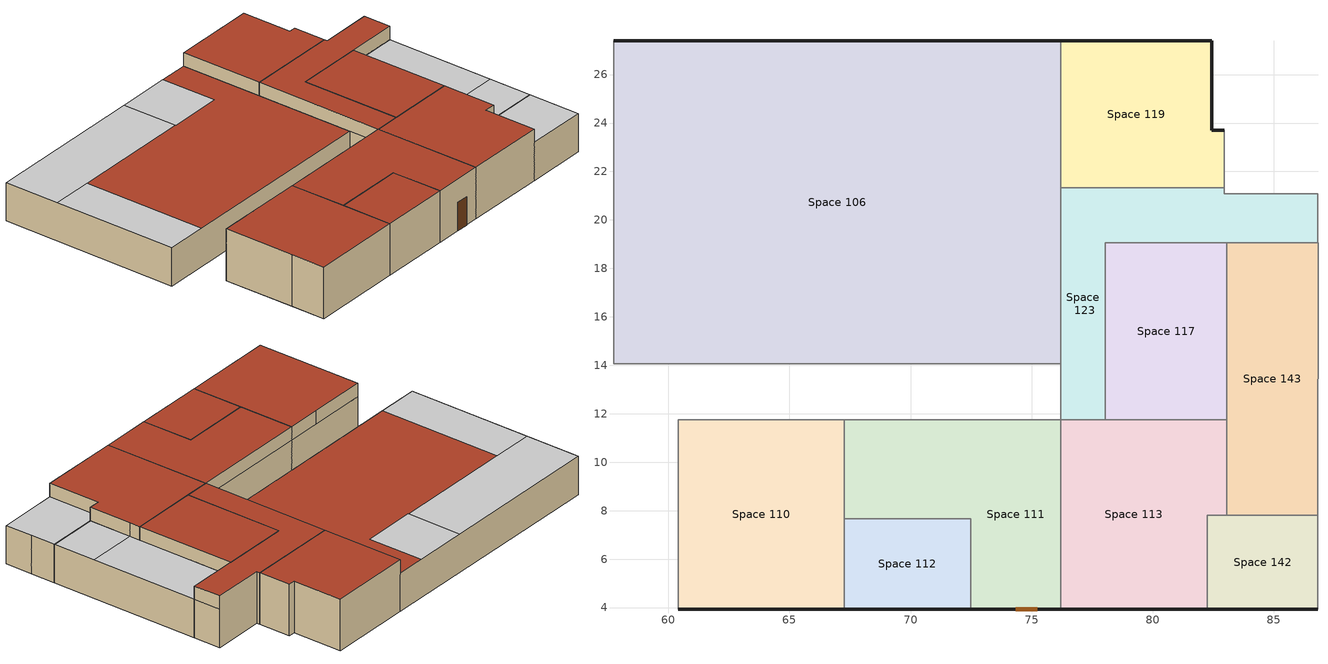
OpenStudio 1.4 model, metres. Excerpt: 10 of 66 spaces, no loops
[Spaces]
Space 106
 floor ground: 76.2,27.4 76.2,14.07 57.74,14.07 57.74,27.4 z0
 wall outside: 76.2,27.4 57.74,27.4 z0:2.82
 wall to Space 119: 76.2,21.33 76.2,27.4 z0:2.82
 wall to Space 123: 76.2,14.07 76.2,21.33 z0:2.82
 wall to Space 121: 57.74,14.07 76.2,14.07 z0:2.82
 wall to Space 105: 57.74,27.4 57.74,14.07 z0:2.82
 ceiling to Space 131: 74.03,23.27 74.03,27.4 70.02,27.4 70.02,23.27 z2.82
 ceiling to Space 129: 60.83,14.07 60.83,23.27 57.74,23.27 57.74,14.07 z2.82
 ceiling to Space 130: 70.02,23.27 70.02,27.4 57.74,27.4 57.74,23.27 z2.82
 roof outside: 76.2,14.07 76.2,27.4 74.03,27.4 74.03,23.27 60.83,23.27 60.83,14.07 z2.82
Space 110
 floor ground: 67.27,11.76 67.27,3.93 60.4,3.93 60.4,11.76 z0
 wall outside: 60.4,3.93 67.27,3.93 z0:3.81
 wall to Space 109: 60.4,6.46 60.4,3.93 z0:3.81
 wall to Space 122: 60.4,11.76 60.4,6.46 z0:3.81
 wall to Space 121: 67.27,11.76 60.4,11.76 z0:2.82
 wall to Space 111: 67.27,7.67 67.27,11.76 z0:3.81
 wall to Space 112: 67.27,3.93 67.27,7.67 z0:3.81
 wall to Space 126: 64.73,11.76 60.4,11.76 z2.82:3.81
 wall to Space 127: 67.27,11.76 64.73,11.76 z2.82:3.81
 roof outside: 67.27,3.93 67.27,11.76 60.4,11.76 60.4,3.93 z3.81
Space 111
 floor ground: 76.19,11.76 76.19,3.93 72.48,3.93 72.48,7.67 67.27,7.67 67.27,11.76 z0
 wall outside: 72.48,3.93 76.19,3.93 z0:3.81
 wall to Space 112: 67.27,7.67 72.48,7.67 72.48,3.93 z0:3.81
 wall to Space 121: 76.19,11.76 67.27,11.76 z0:2.82
 wall to Space 113: 76.19,3.93 76.19,11.76 z0:3.81
 wall to Space 127: 76.19,11.76 67.27,11.76 z2.82:3.81
 door: 74.34,3.93 75.24,3.93 z0:2.1
 roof outside: 76.19,3.93 76.19,11.76 67.27,11.76 67.27,7.67 72.48,7.67 72.48,3.93 z3.81
Space 112
 floor ground: 72.48,7.67 72.48,3.93 67.27,3.93 67.27,7.67 z0
 wall outside: 67.27,3.93 72.48,3.93 z0:3.81
 roof outside: 72.48,3.93 72.48,7.67 67.27,7.67 67.27,3.93 z3.81
Space 113
 floor ground: 83.06,11.76 83.06,7.8 82.25,7.8 82.25,3.93 76.19,3.93 76.19,11.76 z0
 wall outside: 76.19,3.93 82.25,3.93 z0:3.81
 wall to Space 123: 78.04,11.76 76.2,11.76 z0:3.81
 wall to Space 117: 83.06,11.76 78.04,11.76 z0:3.81
 wall to Space 145: 83.06,10.98 83.06,11.76 z2.82:3.81
 wall to Space 142: 82.25,3.93 82.25,7.8 83.06,7.8 z0:2.82
 wall to Space 144: 82.25,3.93 82.25,7.8 83.06,7.8 83.06,10.98 z2.82:3.81
 wall to Space 121: 76.2,11.76 76.19,11.76 z0:2.82
 wall to Space 127: 76.2,11.76 76.19,11.76 z2.82:3.81
 wall to Space 143: 83.06,7.8 83.06,11.76 z0:2.82
 roof outside: 76.19,3.93 82.25,3.93 82.25,7.8 83.06,7.8 83.06,11.76 76.19,11.76 z3.81
Space 117
 floor ground: 83.06,19.07 83.06,11.76 78.04,11.76 78.04,19.07 z0
 wall to Space 123: 83.06,19.07 78.04,19.07 78.04,11.76 z0:3.81
 wall to Space 145: 83.06,11.76 83.06,19.07 z2.82:3.81
 wall to Space 143: 83.06,11.76 83.06,19.07 z0:2.82
 roof outside: 83.06,11.76 83.06,19.07 78.04,19.07 78.04,11.76 z3.81
Space 119
 floor ground: 82.44,27.4 82.44,23.7 82.95,23.7 82.95,21.33 76.2,21.33 76.2,27.4 z0
 wall outside: 82.95,23.7 82.44,23.7 82.44,27.4 76.2,27.4 z0:3.81
 wall to Space 118: 82.95,21.33 82.95,23.7 z0:3.81
 wall to Space 123: 76.2,21.33 82.95,21.33 z0:3.81
 wall to Space 127: 76.2,27.4 76.2,21.33 z2.82:3.81
 roof outside: 82.95,21.33 82.95,23.7 82.44,23.7 82.44,27.4 76.2,27.4 76.2,21.33 z3.81
Space 123
 floor ground: 82.95,21.33 82.95,21.09 86.82,21.09 86.82,19.07 78.04,19.07 78.04,11.76 76.2,11.76 76.2,21.33 z0
 wall to Space 121: 76.2,14.07 76.2,11.76 z0:2.82
 wall to Space 118: 86.82,21.09 82.95,21.09 82.95,21.33 z0:3.81
 wall to Space 134: 86.82,19.07 86.82,21.09 z0:2.82
 wall to Space 145: 83.06,19.07 86.82,19.07 z2.82:3.81
 wall to Space 127: 76.2,21.33 76.2,11.76 z2.82:3.81
 wall to Space 172: 86.82,19.07 86.82,21.09 z2.82:3.81
 wall to Space 143: 83.06,19.07 86.82,19.07 z0:2.82
 roof outside: 76.2,11.76 78.04,11.76 78.04,19.07 86.82,19.07 86.82,21.09 82.95,21.09 82.95,21.33 76.2,21.33 z3.81
Space 142
 floor ground: 86.82,7.8 86.82,3.93 82.25,3.93 82.25,7.8 z0
 wall outside: 82.25,3.93 86.82,3.93 z0:2.82
 wall to Space 143: 86.82,7.8 83.06,7.8 z0:2.82
 wall to Space 136: 86.82,5.95 86.82,7.8 z0:2.82
 wall to Space 135: 86.82,3.93 86.82,5.95 z0:2.82
 ceiling to Space 144: 86.82,3.93 86.82,7.8 82.25,7.8 82.25,3.93 z2.82
Space 143
 floor ground: 86.82,19.07 86.82,7.8 83.06,7.8 83.06,19.07 z0
 wall to Space 136: 86.82,7.8 86.82,19.07 z0:2.82
 ceiling to Space 144: 86.82,7.8 86.82,10.98 83.06,10.98 83.06,7.8 z2.82
 ceiling to Space 145: 86.82,10.98 86.82,19.07 83.06,19.07 83.06,10.98 z2.82
[Building]
Medium Office: North Axis {deg}=-0; Default Construction Set=Vintage 2 Office; Default Schedule Set=NRCan Cold Lake Default Schedule Set
[ClimateZones]
Climate Zone Institution Name 1=ASHRAE; Climate Zone Document Name 1=ANSI/ASHRAE Standard 169; Climate Zone Document Year 1=2006; Climate Zone Institution Name 2=CEC; Climate Zone Document Name 2=California Climate Zone Descriptions; Climate Zone Document Year 2=1995
[Site]
Site 1: Latitude {deg}=53.53; Longitude {deg}=-114.1; Time Zone {hr}=-7; Elevation {m}=723
[SizingPeriod:DesignDay] Barometric Pressure {Pa}=92936; Wind Direction {deg}=180; Sky Clearness=0; Rain Indicator=0; Snow Indicator=0; Day of Month=21; Daylight Saving Time Indicator=0; Dry-Bulb Temperature Range Modifier Type=DefaultMultipliers
Name | Maximum Dry-Bulb Temperature {C} | Daily Dry-Bulb Temperature Range {deltaC} | Humidity Indicating Conditions at Maximum Dry-Bulb {BasedOnField A3} | Wind Speed {m/s} | Month | Day Type | Humidity Indicating Type | Solar Model Indicator | ASHRAE Taub | ASHRAE Taud
Edmonton Stony Plain Ann Hum_n 99.6% Condns DP=>MCDB | -32.4 | 0 | -37.7 | 1.9 | 1 | WinterDesignDay | Dewpoint | ASHRAEClearSky
Edmonton Stony Plain Ann Clg .4% Condns DB=>MWB | 27.5 | 12 | 17.6 | 3.8 | 7 | SummerDesignDay | Wetbulb | ASHRAETau | 0.353 | 2.369
Edmonton Stony Plain Ann Clg .4% Condns WB=>MDB | 25.3 | 12 | 19 | 3.8 | 7 | SummerDesignDay | Wetbulb | ASHRAETau | 0.353 | 2.369
Edmonton Stony Plain Ann Htg 99.6% Condns DB | -32.5 | 0 | -32.5 | 1.9 | 1 | WinterDesignDay | Wetbulb | ASHRAEClearSky
[Construction]
000 ExtSlabCarpet 4in ClimateZone 1-8 1: MAT-CC05 4 HW CONCRETE, CP02 CARPET PAD
V4-Office Wall R10: V4-Office Wall mtl R10
V4-Office Roof R16: V4-Office Roof mtl R16
000 Interior Floor 1: 000 F16 Acoustic tile, 000 F05 Ceiling air space resistance, 000 M11 100mm lightweight concrete
000 Interior Wall 1: 000 G01a 19mm gypsum board, 000 F04 Wall air space resistance, 000 G01a 19mm gypsum board
000 Interior Ceiling 1: 000 M11 100mm lightweight concrete, 000 F05 Ceiling air space resistance, 000 F16 Acoustic tile
Vintage 4 Window R1.6: V4 Windows R1.6
V4 Door R4: V4 Door mtl R4
[Material]
Name | Roughness | Thickness | Conductivity | Density | Specific Heat | Thermal Absorptance | Solar Absorptance | Visible Absorptance
000 F16 Acoustic tile | MediumSmooth | 0.0191 | 0.06 | 368 | 590
000 G01a 19mm gypsum board | MediumSmooth | 0.019 | 0.16 | 800 | 1090
000 M11 100mm lightweight concrete | MediumRough | 0.1016 | 0.53 | 1280 | 840
MAT-CC05 4 HW CONCRETE | Rough | 0.1016 | 1.311 | 2240 | 836.8 | 0.9 | 0.7 | 0.7
V4-Office Wall mtl R10 | MediumRough | 0.08 | 0.045 | 265 | 836.8 | 0.9 | 0.7 | 0.7
V4-Office Roof mtl R16 | MediumRough | 0.12857 | 0.045 | 265 | 836.8 | 0.9 | 0.7 | 0.7
V4 Door mtl R4 | MediumRough | 0.03169 | 0.045 | 265 | 836.8 | 0.9 | 0.7 | 0.7
[Material:AirGap]
Name | Thermal Resistance
000 F04 Wall air space resistance | 0.15
000 F05 Ceiling air space resistance | 0.18
[Material:NoMass]
CP02 CARPET PAD: Roughness=VeryRough; Thermal Resistance=0.2165; Thermal Absorptance=0.9; Solar Absorptance=0.7; Visible Absorptance=0.8
[DefaultConstructionSet]
Vintage 2 Office: Default Exterior Surface Constructions=Default Surface Constructions 1; Default Interior Surface Constructions=Default Surface Constructions 2; Default Ground Contact Surface Constructions=Default Surface Constructions 3; Default Exterior SubSurface Constructions=Default Sub Surface Constructions 1; Default Interior SubSurface Constructions=Default Sub Surface Constructions 2
[DefaultSurfaceConstructions]
Name | Floor Construction | Wall Construction | Roof Ceiling Construction
Default Surface Constructions 1 | 000 ExtSlabCarpet 4in ClimateZone 1-8 1 | V4-Office Wall R10 | V4-Office Roof R16
Default Surface Constructions 2 | 000 Interior Floor 1 | 000 Interior Wall 1 | 000 Interior Ceiling 1
Default Surface Constructions 3 | 000 ExtSlabCarpet 4in ClimateZone 1-8 1 | 000 ExtSlabCarpet 4in ClimateZone 1-8 1 | 000 ExtSlabCarpet 4in ClimateZone 1-8 1
[DefaultSubSurfaceConstructions]
Name | Fixed Window Construction | Operable Window Construction | Door Construction | Glass Door Construction
Default Sub Surface Constructions 1 | Vintage 4 Window R1.6 | Vintage 4 Window R1.6 | V4 Door R4 | Vintage 4 Window R1.6
Default Sub Surface Constructions 2
[WindowMaterial:SimpleGlazingSystem]
V4 Windows R1.6: U-Factor {W/m2-K}=3.55; Solar Heat Gain Coefficient=0.6; Visible Transmittance=0.7
[DefaultScheduleSet]
NRCan Cold Lake Default Schedule Set: Hours of Operation Schedule=NRCan - Cold Lake - Default Fans; Number of People Schedule=NRCan - Cold Lake - Default People; People Activity Level Schedule=NRCan - Cold Lake - Default Activity; Lighting Schedule=NRCan - Cold Lake - Default Lights; Electric Equipment Schedule=NRCan - Cold Lake - Default Equip; Hot Water Equipment Schedule=NRCan - Cold Lake - Default Hot Water
[ThermostatSetpoint:DualSetpoint] Heating Setpoint Temperature Schedule=Heating 21C
Name | Cooling Setpoint Temperature Schedule
Thermostat Setpoint Dual Setpoint 4; Thermostat Setpoint Dual Setpoint 14; Thermostat Setpoint Dual Setpoint 15; Thermostat Setpoint Dual Setpoint 20; Thermostat Setpoint Dual Setpoint 21; Thermostat Setpoint Dual Setpoint 28; Thermostat Setpoint Dual Setpoint 53; Thermostat Setpoint Dual Setpoint 54 | Cooling 24C
Thermostat Setpoint Dual Setpoint 25; Thermostat Setpoint Dual Setpoint 57 | Cooling 35C
[DesignSpecification:OutdoorAir] Outdoor Air Flow per Floor Area {m3/s-m2}=0
Name | Outdoor Air Flow per Person {m3/s-person} | Outdoor Air Flow Rate {m3/s}
MNECB-Active Storage Bulky-E-oa | 0.0128 | 0
MNECB-Electrical/Electronic-C-oa | 0.0192
MNECB-Toilet and Washrooms-*-oa | 0.0154
MNECB-Corridors-*-oa | 0.0128
MNECB-Office Category 1-A-oa; MNECB-Computer/Office Equipment-A-oa | 0.00515
MNECB-Conference/Meeting-C-oa | 0.0052
[BuildingStory]
Building Story 1: Nominal Z Coordinate {m}=0; Nominal Floor to Floor Height {m}=3.81; Default Schedule Set=NRCan Cold Lake Default Schedule Set
[Space] Building Story=Building Story 1
Name | Space Type | Thermal Zone
Space 106 | Office Category 1 | Offices 3
Space 110 | Service and Common-Toilet and Washrooms | Washrooms 1
Space 111 | Shop-Electrical/Electronic | ADP Workshop
Space 112 | Office Category 1 | ADP Office
Space 113 | Office Category 1 | Offices 4
Space 117 | Assembly-Conference/Meeting | Conference Room
Space 119 | Office Category 1 | Planning
Space 123 | Service and Common-Corridors | Corridor 4
Space 142 | Office-Computer/Office Equipment | Computer Room
Space 143 | Storage/Warehouse-Active Storage Bulky | File Storage
[SpaceType] Default Schedule Set=NRCan Cold Lake Default Schedule Set
Name | Design Specification Outdoor Air Object
Storage/Warehouse-Active Storage Bulky | MNECB-Active Storage Bulky-E-oa
Shop-Electrical/Electronic | MNECB-Electrical/Electronic-C-oa
Service and Common-Toilet and Washrooms | MNECB-Toilet and Washrooms-*-oa
Service and Common-Corridors | MNECB-Corridors-*-oa
Office Category 1 | MNECB-Office Category 1-A-oa
Office-Computer/Office Equipment | MNECB-Computer/Office Equipment-A-oa
Assembly-Conference/Meeting | MNECB-Conference/Meeting-C-oa
[People]
Name | People Definition | Space or SpaceType
People 3 | MNECB-Active Storage Bulky-sched-E-people_def | Storage/Warehouse-Active Storage Bulky
People 24 | MNECB-Electrical/Electronic-sched-C-people_def | Shop-Electrical/Electronic
People 79 | MNECB-Toilet and Washrooms-*-people_def | Service and Common-Toilet and Washrooms
People 21 | MNECB-Corridors-sched-*-people_def | Service and Common-Corridors
People 53 | MNECB-Office-1-sched-A-people_def | Office Category 1
People 18 | MNECB-Computer/Office Equipment-sched-A-people_def | Office-Computer/Office Equipment
People 20 | MNECB-Conference-Meeting-sched-C-people_def | Assembly-Conference/Meeting
[People:Definition] Number of People Calculation Method=Area/Person; Fraction Radiant=0.3
Name | Space Floor Area per Person {m2/person} | Carbon Dioxide Generation Rate {m3/s-W} | Sensible Heat Fraction
MNECB-Active Storage Bulky-sched-E-people_def; MNECB-Corridors-sched-*-people_def | 51.4
MNECB-Electrical/Electronic-sched-C-people_def | 15.4 | 3.8e-008
MNECB-Toilet and Washrooms-*-people_def | 15.4 | 3.8e-008 | Autocalculate
MNECB-Office-1-sched-A-people_def; MNECB-Computer/Office Equipment-sched-A-people_def | 10.3
MNECB-Conference-Meeting-sched-C-people_def | 2.6
[Lights]
Name | Lights Definition | Space or SpaceType
Lights 2 | MNECB-Active Storage Bulky-sched-E-lights_def | Storage/Warehouse-Active Storage Bulky
Lights 24 | MNECB-Electrical/Electronic-sched-C-lights_def | Shop-Electrical/Electronic
Lights 85 | MNECB-Toilet and Washrooms-sched-*-lights_def | Service and Common-Toilet and Washrooms
Lights 21 | MNECB-Corridors-sched-*-lights_def | Service and Common-Corridors
Lights 53 | MNECB-Office-1-sched-A-lights_def | Office Category 1
Lights 18 | MNECB-Computer/Office Equipment-sched-A-lights_def | Office-Computer/Office Equipment
Lights 20 | MNECB-Conference/Meeting-sched-C-lights_def | Assembly-Conference/Meeting
[Lights:Definition] Design Level Calculation Method=Watts/Area
Name | Watts per Space Floor Area {W/m2}
MNECB-Active Storage Bulky-sched-E-lights_def | 3.2
MNECB-Electrical/Electronic-sched-C-lights_def | 26.9
MNECB-Toilet and Washrooms-sched-*-lights_def | 8.7
MNECB-Corridors-sched-*-lights_def | 8.6
MNECB-Office-1-sched-A-lights_def; MNECB-Conference/Meeting-sched-C-lights_def | 19.4
MNECB-Computer/Office Equipment-sched-A-lights_def | 22.6
[ElectricEquipment]
Name | Electric Equipment Definition | Space or SpaceType
Electric Equipment 3 | MNECB-Active Storage Bulky-sched-E-eq_elec_def | Storage/Warehouse-Active Storage Bulky
Electric Equipment 25 | MNECB-Electrical/Electronic-sched-C-eq_elec_def | Shop-Electrical/Electronic
Electric Equipment 85 | MNECB-Toilet and Washrooms-sched-*-eq_elec_def | Service and Common-Toilet and Washrooms
Electric Equipment 22 | MNECB-Corridors-sched-*-eq_elec_def | Service and Common-Corridors
Electric Equipment 54 | MNECB-Office type 1-sched-A-eq_elec_def | Office Category 1
Electric Equipment 19 | MNECB-Computer/Office Equipment-sched-A-eq_elec_def | Office-Computer/Office Equipment
Electric Equipment 21 | MNECB-Conference/Meeting-sched-C-eq_elec_def | Assembly-Conference/Meeting
[ElectricEquipment:Definition] Design Level Calculation Method=Watts/Area
Name | Watts per Space Floor Area {W/m2} | Fraction Radiant
MNECB-Active Storage Bulky-sched-E-eq_elec_def; MNECB-Toilet and Washrooms-sched-*-eq_elec_def | 1 | 0
MNECB-Electrical/Electronic-sched-C-eq_elec_def | 10 | 0
MNECB-Corridors-sched-*-eq_elec_def | 0 | 0
MNECB-Office type 1-sched-A-eq_elec_def; MNECB-Computer/Office Equipment-sched-A-eq_elec_def | 7.5 | 0
MNECB-Conference/Meeting-sched-C-eq_elec_def | 1
[ThermalZone] Use Ideal Air Loads=No
Name | Thermostat
Offices 3 | Thermostat Setpoint Dual Setpoint 53
Washrooms 1 | Thermostat Setpoint Dual Setpoint 57
ADP Office | Thermostat Setpoint Dual Setpoint 14
ADP Workshop | Thermostat Setpoint Dual Setpoint 15
Planning | Thermostat Setpoint Dual Setpoint 4
Corridor 4 | Thermostat Setpoint Dual Setpoint 25
Conference Room | Thermostat Setpoint Dual Setpoint 21
Offices 4 | Thermostat Setpoint Dual Setpoint 54
File Storage | Thermostat Setpoint Dual Setpoint 28
Computer Room | Thermostat Setpoint Dual Setpoint 20
[SpaceInfiltration:DesignFlowRate] Schedule=Always On; Design Flow Rate Calculation Method=Flow/ExteriorArea; Design Flow Rate {m3/s}=0; Flow per Space Floor Area {m3/s-m2}=0; Flow per Exterior Surface Area {m3/s-m2}=0.0007; Air Changes per Hour {1/hr}=0
Name | Space or SpaceType
Space Infiltration Design Flow Rate 1 | Assembly-Conference/Meeting
Space Infiltration Design Flow Rate 4 | Office Category 1
Space Infiltration Design Flow Rate 5 | Office-Computer/Office Equipment
Space Infiltration Design Flow Rate 7 | Service and Common-Corridors
Space Infiltration Design Flow Rate 9 | Service and Common-Toilet and Washrooms
Space Infiltration Design Flow Rate 11 | Shop-Electrical/Electronic
Space Infiltration Design Flow Rate 14 | Storage/Warehouse-Active Storage Bulky
[Schedule:Ruleset]
Name | Default Day Schedule | Summer Design Day Schedule | Winter Design Day Schedule
Always On | Always On Default Schedule | Always On Summer Design Day | Always On Winter Design Day
NRCan - Cold Lake - Default Fans | Schedule Day 28
NRCan - Cold Lake - Default People | Schedule Day 31
NRCan - Cold Lake - Default Activity | Schedule Day 39
NRCan - Cold Lake - Default Lights | Schedule Day 45
NRCan - Cold Lake - Default Equip | Schedule Day 25
NRCan - Cold Lake - Default Hot Water | Schedule Day 15
Heating 21C | Schedule Day 6 | Schedule Day 47 | Schedule Day 48
Cooling 24C | Schedule Day 7 | Schedule Day 49 | Schedule Day 50
Cooling 35C | Schedule Day 41 | Schedule Day 51 | Schedule Day 52
[Schedule:Day]
Always On Default Schedule; Always On Winter Design Day; Always On Summer Design Day; Schedule Day 28: 24, 0, 1
Schedule Day 30; Schedule Day 38: 7, 0, 0, 15, 30, 1, 24, 0, 0
Schedule Day 29; Schedule Day 32; Schedule Day 26; Schedule Day 22: 24, 0, 0
Schedule Day 31; Schedule Day 25: 24, 0, 0.3
Schedule Day 39: 24, 0, 120
Schedule Day 45: 7, 0, 0.05, 15, 0, 1, 24, 0, 0.05
Schedule Day 14: 24, 0, 0.05
Schedule Day 46; Schedule Day 27; Schedule Day 15; Schedule Day 23: 7, 0, 0.05, 15, 30, 1, 24, 0, 0.05
Schedule Day 6; Schedule Day 47; Schedule Day 48: 24, 0, 21
Schedule Day 7; Schedule Day 49; Schedule Day 50: 24, 0, 24
Schedule Day 41; Schedule Day 51; Schedule Day 52: 24, 0, 35
[Schedule:Rule]
Name | Schedule Ruleset | Rule Order | Day Schedule | Apply Monday | Apply Tuesday | Apply Wednesday | Apply Thursday | Apply Friday | Apply Sunday | Apply Saturday
M-F 2 | NRCan - Cold Lake - Default Fans | 0 | Schedule Day 30 | Yes | Yes | Yes | Yes | Yes
SS 3 | NRCan - Cold Lake - Default Fans | 1 | Schedule Day 29 |  |  |  |  |  | Yes | Yes
M-F 3 | NRCan - Cold Lake - Default People | 0 | Schedule Day 38 | Yes | Yes | Yes | Yes | Yes
Schedule Rule 1 | NRCan - Cold Lake - Default People | 1 | Schedule Day 32 |  |  |  |  |  | Yes | Yes
SS | NRCan - Cold Lake - Default Lights | 0 | Schedule Day 14 |  |  |  |  |  | Yes | Yes
M-F | NRCan - Cold Lake - Default Lights | 1 | Schedule Day 46 | Yes | Yes | Yes | Yes | Yes |  | No
MF 2 | NRCan - Cold Lake - Default Equip | 0 | Schedule Day 27 | Yes | Yes | Yes | Yes | Yes
SS 2 | NRCan - Cold Lake - Default Equip | 1 | Schedule Day 26 |  |  |  |  |  | Yes | Yes
M-F 1 | NRCan - Cold Lake - Default Hot Water | 0 | Schedule Day 23 | Yes | Yes | Yes | Yes | Yes
SS 1 | NRCan - Cold Lake - Default Hot Water | 1 | Schedule Day 22 |  |  |  |  |  | Yes | Yes
